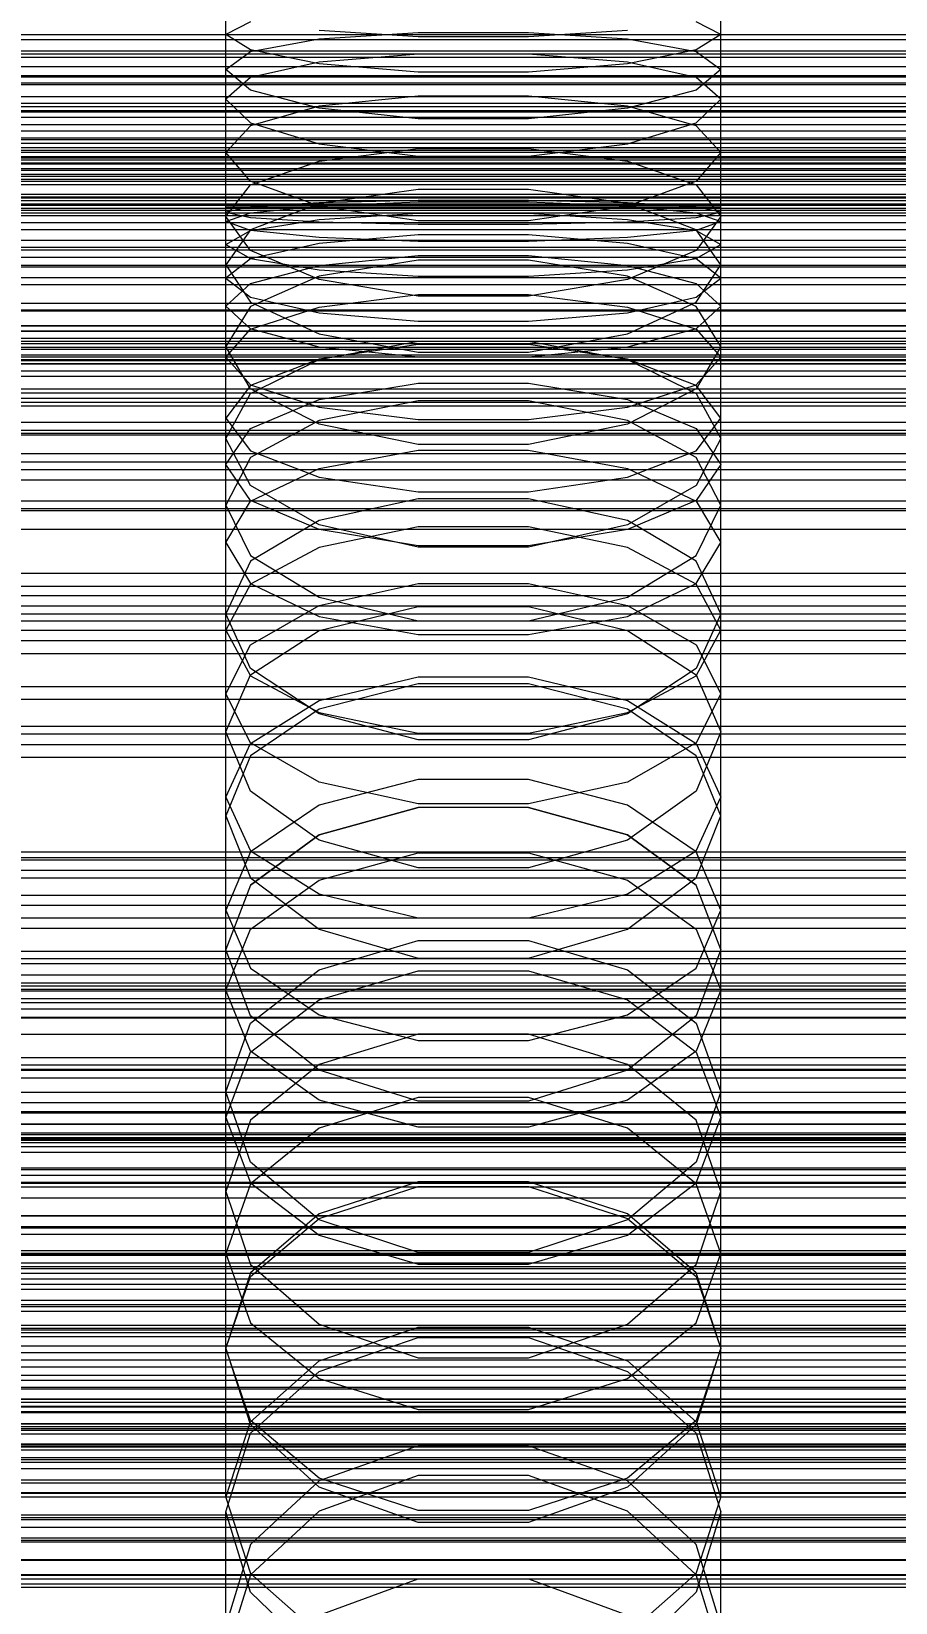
# Model space of a CAD drawing. Header units: millimetres. Extents: x -1970 to 59977, y -65068 to 6837.
# Drawn here: x -107.5 to -34.2, y -34019.3 to -33885.8 of the extents above; entities that cross this region are included whole.
import ezdxf

# ---------------------------------------------------------------- set-up
doc = ezdxf.new("R2010")
doc.units = ezdxf.units.MM
for name, color, linetype, lineweight in [('COTAS_O', 1, 'Continuous', 0), ('frontal_briquetadora', 7, 'Continuous', 0), ('frontal_C01', 7, 'Continuous', 0), ('frontal_C02', 7, 'Continuous', 0), ('frontal_C03', 7, 'Continuous', 0), ('frontal_secador', 7, 'Continuous', 0)]:
    doc.layers.add(name, color=color, linetype=linetype, lineweight=lineweight)
doc.dimstyles.new('R19_100', dxfattribs={"dimtxt": 250, "dimasz": 150, "dimexe": 150, "dimexo": 80, "dimgap": 100, "dimtad": 1, "dimtih": 1, "dimtoh": 1, "dimdsep": 46, "dimcen": 0.09, "dimadec": 0, "dimazin": 0, "dimtfac": 1, "dimtdec": 4, "dimtofl": 0, "dimtmove": 0, "dimatfit": 3, "dimfxl": 1, "dimtolj": 1, "dimtzin": 0, "dimarcsym": 0})

# ---------------------------------------------------------------- blocks, each defined once
blk = doc.blocks.new('*D39')
at = {"layer": 'COTAS_O', "color": 0, "lineweight": -2, "transparency": 16777216}
for p, q in [((-1725, -34320), (-1725, -33550)), ((1725, -34320), (1725, -33550)), ((-1575, -33700), (1575, -33700))]:
    blk.add_line(p, q, dxfattribs=at)
at = {"layer": 'COTAS_O', "color": 0, "transparency": 16777216}
for points in [[(-1575, -33675), (-1575, -33725), (-1725, -33700)], [(1575, -33675), (1575, -33725), (1725, -33700)]]:
    blk.add_solid(points, dxfattribs=at)
at = {"layer": 'Defpoints', "color": 0, "transparency": 16777216}
for p in [(1725, -33700), (-1725, -34400), (1725, -34400)]:
    blk.add_point(p, dxfattribs=at)
blk = doc.blocks.new('*D42')
at = {"layer": 'COTAS_O', "color": 0, "lineweight": -2, "transparency": 16777216}
for p, q in [((-570, -33700), (200, -33700)), ((50, -34750), (50, -33850)), ((-570, -34900), (200, -34900))]:
    blk.add_line(p, q, dxfattribs=at)
at = {"layer": 'COTAS_O', "color": 0, "transparency": 16777216}
for points in [[(25, -33850), (75, -33850), (50, -33700)], [(25, -34750), (75, -34750), (50, -34900)]]:
    blk.add_solid(points, dxfattribs=at)
at = {"layer": 'Defpoints', "color": 0, "transparency": 16777216}
for p in [(-650, -33700), (50, -33700), (-650, -34900)]:
    blk.add_point(p, dxfattribs=at)

msp = doc.modelspace()

# ---------------------------------------------------------------- linework, layer by layer
at = {"layer": 'frontal_briquetadora'}
for p, q in [((-91, -33900.75), (-91, -33882.75)), ((-91, -33901.201), (-91, -33883.222)), ((-49, -33900.75), (-49, -33882.75)), ((-49, -33901.201), (-49, -33883.222)), ((-91, -33902.002), (-91, -33884.062)), ((-49, -33902.002), (-49, -33884.062)), ((-88.92, -33885.021), (-91, -33886.106)), ((-91, -33903.952), (-91, -33886.106)), ((-88.92, -33887.4), (-91, -33886.106)), ((-83.094, -33885.746), (-74.674, -33886.268)), ((-83.094, -33886.485), (-74.674, -33885.947)), ((-74.674, -33885.947), (-65.326, -33885.947)), ((-74.674, -33886.268), (-65.326, -33886.268)), ((-65.326, -33886.268), (-56.906, -33885.746)), ((-65.326, -33885.947), (-56.906, -33886.485)), ((-49, -33886.106), (-51.08, -33885.021)), ((-49, -33886.106), (-51.08, -33887.4)), ((-49, -33903.952), (-49, -33886.106)), ((-91, -33889.086), (-88.92, -33887.559)), ((-88.92, -33887.559), (-83.094, -33886.485)), ((-83.094, -33888.59), (-88.92, -33887.4)), ((-56.906, -33886.485), (-51.08, -33887.559)), ((-51.08, -33887.4), (-56.906, -33888.59)), ((-51.08, -33887.559), (-49, -33889.086)), ((-83.094, -33888.46), (-88.92, -33889.77)), ((-74.674, -33887.791), (-83.094, -33888.46)), ((-74.674, -33889.308), (-83.094, -33888.59)), ((-65.326, -33887.791), (-74.674, -33887.791)), ((-56.906, -33888.46), (-65.326, -33887.791)), ((-56.906, -33888.59), (-65.326, -33889.308)), ((-51.08, -33889.77), (-56.906, -33888.46)), ((-88.92, -33890.822), (-91, -33889.086)), ((-91, -33906.796), (-91, -33889.086)), ((-88.92, -33889.77), (-91, -33891.591)), ((-65.326, -33889.308), (-74.674, -33889.308)), ((-49, -33889.086), (-51.08, -33890.822)), ((-49, -33891.591), (-51.08, -33889.77)), ((-49, -33906.796), (-49, -33889.086)), ((-91, -33909.185), (-91, -33891.591)), ((-91, -33891.591), (-88.92, -33893.618)), ((-83.094, -33892.364), (-88.92, -33890.822)), ((-74.674, -33891.333), (-83.094, -33892.198)), ((-65.326, -33891.333), (-74.674, -33891.333)), ((-56.906, -33892.198), (-65.326, -33891.333)), ((-51.08, -33890.822), (-56.906, -33892.364)), ((-51.08, -33893.618), (-49, -33891.591)), ((-49, -33909.185), (-49, -33891.591)), ((-83.094, -33892.198), (-88.92, -33893.859)), ((-74.674, -33893.278), (-83.094, -33892.364)), ((-56.906, -33892.364), (-65.326, -33893.277)), ((-51.08, -33893.859), (-56.906, -33892.198)), ((-88.92, -33893.859), (-91, -33896.116)), ((-88.92, -33893.618), (-83.094, -33895.393)), ((-65.326, -33893.277), (-74.674, -33893.278)), ((-56.906, -33895.393), (-51.08, -33893.618)), ((-49, -33896.116), (-51.08, -33893.859)), ((200, -33895.045), (-160, -33895.045)), ((-83.094, -33895.393), (-74.674, -33896.435)), ((-65.326, -33896.435), (-56.906, -33895.393)), ((-88.92, -33898.576), (-91, -33896.116)), ((-91, -33913.502), (-91, -33896.116)), ((-88.92, -33898.867), (-83.094, -33896.858)), ((-83.094, -33896.858), (-74.674, -33895.8)), ((-74.674, -33895.8), (-65.326, -33895.8)), ((-74.674, -33896.435), (-65.326, -33896.435)), ((-65.326, -33895.8), (-56.906, -33896.858)), ((-56.906, -33896.858), (-51.08, -33898.867)), ((-49, -33896.116), (-51.08, -33898.576)), ((-49, -33913.502), (-49, -33896.116)), ((-91, -33901.553), (-88.92, -33898.867)), ((-83.094, -33900.697), (-88.92, -33898.576)), ((-74.674, -33899.285), (-83.094, -33900.472)), ((-65.326, -33899.285), (-74.674, -33899.285)), ((-56.906, -33900.472), (-65.326, -33899.285)), ((-51.08, -33898.576), (-56.906, -33900.697)), ((-51.08, -33898.867), (-49, -33901.553)), ((184, -33900), (-194, -33900)), ((-91, -33900.75), (-88.92, -33900.75)), ((-88.92, -33900.754), (-91, -33901.201)), ((-83.093, -33900.395), (-88.92, -33900.754)), ((-83.094, -33900.472), (-88.92, -33902.709)), ((-88.92, -33901.257), (-83.093, -33900.66)), ((-88.92, -33900.75), (-83.093, -33900.75)), ((-74.674, -33901.931), (-83.094, -33900.697)), ((-74.673, -33900.196), (-83.093, -33900.395)), ((-83.093, -33900.66), (-74.673, -33900.329)), ((-83.093, -33900.75), (-74.673, -33900.75)), ((-65.327, -33900.196), (-74.673, -33900.196)), ((-74.673, -33900.329), (-65.327, -33900.329)), ((-74.673, -33900.75), (-65.327, -33900.75)), ((-56.907, -33900.395), (-65.327, -33900.196)), ((-65.327, -33900.329), (-56.907, -33900.66)), ((-65.327, -33900.75), (-56.907, -33900.75)), ((-56.906, -33900.697), (-65.326, -33901.931)), ((-51.08, -33900.754), (-56.907, -33900.395)), ((-56.907, -33900.66), (-51.08, -33901.257)), ((-56.907, -33900.75), (-51.08, -33900.75)), ((-51.08, -33902.709), (-56.906, -33900.472)), ((-51.08, -33900.75), (-49, -33900.75)), ((-49, -33901.201), (-51.08, -33900.754)), ((-91, -33901.201), (-88.92, -33901.648)), ((-91, -33902.002), (-88.92, -33901.257)), ((-88.92, -33904.442), (-91, -33901.553)), ((-91, -33918.691), (-91, -33901.553)), ((-88.92, -33902.746), (-91, -33902.002)), ((-88.92, -33901.648), (-83.093, -33902.006)), ((-88.92, -33902.762), (-83.093, -33901.809)), ((-83.093, -33901.809), (-74.673, -33901.279)), ((-83.093, -33902.006), (-74.673, -33902.205)), ((-65.326, -33901.931), (-74.674, -33901.931)), ((-74.673, -33901.279), (-65.327, -33901.279)), ((-74.673, -33902.205), (-65.327, -33902.205)), ((-65.327, -33901.279), (-56.907, -33901.809)), ((-65.327, -33902.205), (-56.907, -33902.006)), ((-56.907, -33902.006), (-51.08, -33901.648)), ((-56.907, -33901.809), (-51.08, -33902.762)), ((-51.08, -33901.648), (-49, -33901.201)), ((-51.08, -33901.257), (-49, -33902.002)), ((-49, -33901.553), (-51.08, -33904.442)), ((-49, -33902.002), (-51.08, -33902.746)), ((-49, -33918.691), (-49, -33901.553)), ((-88.92, -33902.709), (-91, -33905.679)), ((-91, -33903.952), (-88.92, -33902.762)), ((-83.093, -33903.344), (-88.92, -33902.746)), ((-74.673, -33903.131), (-83.093, -33903.856)), ((-74.673, -33903.675), (-83.093, -33903.344)), ((-65.327, -33903.131), (-74.673, -33903.131)), ((-56.907, -33903.856), (-65.327, -33903.131)), ((-56.907, -33903.344), (-65.327, -33903.675)), ((-51.08, -33902.746), (-56.907, -33903.344)), ((-49, -33905.679), (-51.08, -33902.709)), ((-51.08, -33902.762), (-49, -33903.952)), ((-91, -33903.952), (-88.92, -33905.141)), ((-83.093, -33903.856), (-88.92, -33905.165)), ((-83.094, -33906.903), (-88.92, -33904.442)), ((-83.093, -33905.719), (-74.673, -33904.863)), ((-65.327, -33903.675), (-74.673, -33903.675)), ((-74.673, -33904.863), (-65.327, -33904.863)), ((-65.327, -33904.863), (-56.907, -33905.719)), ((-51.08, -33905.165), (-56.907, -33903.856)), ((-51.08, -33904.442), (-56.906, -33906.903)), ((-51.08, -33905.141), (-49, -33903.952)), ((-88.92, -33905.165), (-91, -33906.796)), ((-91, -33922.627), (-91, -33905.679)), ((-91, -33905.679), (-88.92, -33908.849)), ((-88.92, -33905.141), (-83.093, -33906.095)), ((-88.92, -33907.261), (-83.093, -33905.719)), ((-74.674, -33905.267), (-83.094, -33906.643)), ((-83.093, -33906.095), (-74.673, -33906.624)), ((-65.326, -33905.267), (-74.674, -33905.267)), ((-65.327, -33906.624), (-56.907, -33906.095)), ((-56.906, -33906.643), (-65.326, -33905.267)), ((-56.907, -33906.095), (-51.08, -33905.141)), ((-56.907, -33905.719), (-51.08, -33907.261)), ((-49, -33906.796), (-51.08, -33905.165)), ((-51.08, -33908.849), (-49, -33905.679)), ((-49, -33922.627), (-49, -33905.679)), ((-91, -33906.796), (-88.92, -33908.427)), ((-91, -33909.185), (-88.92, -33907.261)), ((-83.094, -33906.643), (-88.92, -33909.219)), ((-74.674, -33908.325), (-83.094, -33906.903)), ((-74.673, -33906.624), (-65.327, -33906.624)), ((-56.906, -33906.903), (-65.326, -33908.325)), ((-51.08, -33909.219), (-56.906, -33906.643)), ((-51.08, -33908.427), (-49, -33906.796)), ((-51.08, -33907.261), (-49, -33909.185)), ((-88.92, -33908.427), (-83.093, -33909.735)), ((-88.92, -33908.849), (-83.094, -33911.534)), ((-83.093, -33909.253), (-74.673, -33908.203)), ((-65.326, -33908.325), (-74.674, -33908.325)), ((-74.673, -33908.203), (-65.327, -33908.203)), ((-65.327, -33908.203), (-56.907, -33909.253)), ((-56.907, -33909.735), (-51.08, -33908.427)), ((-56.906, -33911.534), (-51.08, -33908.849)), ((-88.92, -33911.108), (-91, -33909.185)), ((-88.92, -33909.219), (-91, -33912.608)), ((-88.92, -33911.144), (-83.093, -33909.253)), ((-83.093, -33909.735), (-74.673, -33910.461)), ((-65.327, -33910.461), (-56.907, -33909.735)), ((-56.907, -33909.253), (-51.08, -33911.144)), ((-49, -33909.185), (-51.08, -33911.108)), ((-49, -33912.608), (-51.08, -33909.219)), ((-91, -33913.502), (-88.92, -33911.144)), ((-83.093, -33912.651), (-88.92, -33911.108)), ((-83.094, -33911.534), (-74.674, -33913.08)), ((-74.673, -33910.461), (-65.327, -33910.461)), ((-65.326, -33913.08), (-56.906, -33911.534)), ((-51.08, -33911.108), (-56.907, -33912.651)), ((-51.08, -33911.144), (-49, -33913.502)), ((-88.92, -33916.193), (-91, -33912.608)), ((-91, -33929.238), (-91, -33912.608)), ((-83.094, -33913.701), (-74.674, -33912.14)), ((-74.673, -33912.428), (-83.093, -33913.668)), ((-74.673, -33913.507), (-83.093, -33912.651)), ((-74.674, -33912.14), (-65.326, -33912.14)), ((-65.327, -33912.428), (-74.673, -33912.428)), ((-56.907, -33913.668), (-65.327, -33912.428)), ((-56.907, -33912.651), (-65.327, -33913.507)), ((-65.326, -33912.14), (-56.906, -33913.701)), ((-49, -33912.608), (-51.08, -33916.193)), ((-49, -33929.238), (-49, -33912.608)), ((-91, -33913.502), (-88.92, -33915.861)), ((-83.093, -33913.668), (-88.92, -33915.903)), ((-88.92, -33916.61), (-83.094, -33913.701)), ((-74.674, -33913.08), (-65.326, -33913.08)), ((-65.327, -33913.507), (-74.673, -33913.507)), ((-51.08, -33915.903), (-56.907, -33913.668)), ((-56.906, -33913.701), (-51.08, -33916.61)), ((-51.08, -33915.861), (-49, -33913.502)), ((-88.92, -33915.903), (-91, -33918.691)), ((-91, -33920.41), (-88.92, -33916.61)), ((-88.92, -33915.861), (-83.093, -33917.752)), ((-83.094, -33919.209), (-88.92, -33916.193)), ((-83.093, -33917.096), (-74.673, -33915.73)), ((-74.673, -33915.73), (-65.327, -33915.73)), ((-65.327, -33915.73), (-56.907, -33917.096)), ((-56.907, -33917.752), (-51.08, -33915.861)), ((-51.08, -33916.193), (-56.906, -33919.209)), ((-49, -33918.691), (-51.08, -33915.903)), ((-51.08, -33916.61), (-49, -33920.41)), ((-88.92, -33919.558), (-83.093, -33917.096)), ((-74.674, -33917.209), (-83.094, -33918.891)), ((-83.093, -33917.752), (-74.673, -33918.801)), ((-65.326, -33917.209), (-74.674, -33917.209)), ((-65.327, -33918.801), (-56.907, -33917.752)), ((-56.906, -33918.891), (-65.326, -33917.209)), ((-56.907, -33917.096), (-51.08, -33919.558)), ((-91, -33918.691), (-88.92, -33921.478)), ((-91, -33922.627), (-88.92, -33919.558)), ((-83.094, -33918.891), (-88.92, -33922.018)), ((-74.674, -33920.937), (-83.094, -33919.209)), ((-74.673, -33918.801), (-65.327, -33918.801)), ((-56.906, -33919.209), (-65.326, -33920.937)), ((-51.08, -33922.018), (-56.906, -33918.891)), ((-51.08, -33921.478), (-49, -33918.691)), ((-51.08, -33919.558), (-49, -33922.627)), ((200, -33920), (-160, -33920)), ((-88.92, -33924.402), (-91, -33920.41)), ((-91, -33936.682), (-91, -33920.41)), ((-65.326, -33920.937), (-74.674, -33920.937)), ((-49, -33920.41), (-51.08, -33924.402)), ((-49, -33936.682), (-49, -33920.41)), ((-88.92, -33922.018), (-91, -33926.087)), ((-88.92, -33921.478), (-83.093, -33923.713)), ((-83.093, -33922.955), (-74.673, -33921.403)), ((-74.673, -33921.403), (-65.327, -33921.403)), ((-65.327, -33921.403), (-56.907, -33922.955)), ((-56.907, -33923.713), (-51.08, -33921.478)), ((-49, -33926.087), (-51.08, -33922.018)), ((-88.92, -33925.697), (-91, -33922.627)), ((-88.92, -33925.751), (-83.093, -33922.955)), ((-56.907, -33922.955), (-51.08, -33925.751)), ((-49, -33922.627), (-51.08, -33925.697)), ((-83.094, -33927.741), (-88.92, -33924.402)), ((-83.093, -33923.713), (-74.673, -33924.953)), ((-74.673, -33924.953), (-65.327, -33924.953)), ((-65.327, -33924.953), (-56.907, -33923.713)), ((-51.08, -33924.402), (-56.906, -33927.741)), ((-91, -33929.238), (-88.92, -33925.751)), ((-91, -33942.099), (-91, -33926.087)), ((-91, -33926.087), (-88.92, -33930.345)), ((-83.093, -33928.158), (-88.92, -33925.697)), ((-74.674, -33925.528), (-83.094, -33927.39)), ((-65.326, -33925.528), (-74.674, -33925.528)), ((-56.906, -33927.39), (-65.326, -33925.528)), ((-51.08, -33925.697), (-56.907, -33928.158)), ((-51.08, -33925.751), (-49, -33929.238)), ((-51.08, -33930.345), (-49, -33926.087)), ((-49, -33942.099), (-49, -33926.087)), ((-83.094, -33927.39), (-88.92, -33930.837)), ((-51.08, -33930.837), (-56.906, -33927.39)), ((-74.674, -33929.647), (-83.094, -33927.741)), ((-74.673, -33927.928), (-83.093, -33929.662)), ((-74.673, -33929.524), (-83.093, -33928.158)), ((-65.327, -33927.928), (-74.673, -33927.928)), ((-56.907, -33929.662), (-65.327, -33927.928)), ((-56.907, -33928.158), (-65.327, -33929.524)), ((-56.906, -33927.741), (-65.326, -33929.647)), ((-91, -33929.238), (-88.92, -33932.725)), ((-83.093, -33929.662), (-88.92, -33932.786)), ((-65.326, -33929.647), (-74.674, -33929.647)), ((-65.327, -33929.524), (-74.673, -33929.524)), ((-51.08, -33932.786), (-56.907, -33929.662)), ((-51.08, -33932.725), (-49, -33929.238)), ((-88.92, -33930.837), (-91, -33935.302)), ((-88.92, -33930.345), (-83.094, -33933.895)), ((-56.906, -33933.895), (-51.08, -33930.345)), ((-49, -33935.302), (-51.08, -33930.837)), ((-88.92, -33932.786), (-91, -33936.682)), ((-88.92, -33932.725), (-83.093, -33935.521)), ((-83.093, -33934.597), (-74.673, -33932.744)), ((-74.673, -33932.744), (-65.327, -33932.744)), ((-65.327, -33932.744), (-56.907, -33934.597)), ((-56.907, -33935.521), (-51.08, -33932.725)), ((-49, -33936.682), (-51.08, -33932.786)), ((-83.094, -33933.895), (-74.674, -33935.917)), ((-65.326, -33935.917), (-56.906, -33933.895)), ((-88.92, -33939.949), (-91, -33935.302)), ((-91, -33950.89), (-91, -33935.302)), ((-88.92, -33937.935), (-83.093, -33934.597)), ((-83.094, -33936.726), (-74.674, -33934.689)), ((-83.093, -33935.521), (-74.673, -33937.073)), ((-74.674, -33934.689), (-65.326, -33934.689)), ((-65.327, -33937.073), (-56.907, -33935.521)), ((-65.326, -33934.689), (-56.906, -33936.726)), ((-56.907, -33934.597), (-51.08, -33937.935)), ((-49, -33935.302), (-51.08, -33939.949)), ((-49, -33950.89), (-49, -33935.302)), ((-91, -33936.682), (-88.92, -33940.578)), ((-88.92, -33940.485), (-83.094, -33936.726)), ((-74.674, -33935.917), (-65.326, -33935.917)), ((-56.906, -33936.726), (-51.08, -33940.485)), ((-51.08, -33940.578), (-49, -33936.682)), ((-91, -33942.099), (-88.92, -33937.935)), ((-74.673, -33937.073), (-65.327, -33937.073)), ((-51.08, -33937.935), (-49, -33942.099)), ((-91, -33945.334), (-88.92, -33940.485)), ((-83.094, -33943.808), (-88.92, -33939.949)), ((-88.92, -33940.578), (-83.093, -33943.702)), ((-83.093, -33942.681), (-74.673, -33940.653)), ((-74.673, -33940.653), (-65.327, -33940.653)), ((-65.327, -33940.653), (-56.907, -33942.681)), ((-56.907, -33943.702), (-51.08, -33940.578)), ((-51.08, -33939.949), (-56.906, -33943.808)), ((-51.08, -33940.485), (-49, -33945.334)), ((-88.92, -33946.262), (-91, -33942.099)), ((-74.674, -33941.254), (-83.094, -33943.404)), ((-65.326, -33941.254), (-74.674, -33941.254)), ((-56.906, -33943.404), (-65.326, -33941.254)), ((-49, -33942.099), (-51.08, -33946.262)), ((-88.92, -33946.334), (-83.093, -33942.681)), ((-83.094, -33943.404), (-88.92, -33947.366)), ((-56.907, -33942.681), (-51.08, -33946.334)), ((-51.08, -33947.366), (-56.906, -33943.404)), ((-74.674, -33946.001), (-83.094, -33943.808)), ((-83.093, -33943.702), (-74.673, -33945.436)), ((-65.327, -33945.436), (-56.907, -33943.702)), ((-56.906, -33943.808), (-65.326, -33946.001)), ((-88.92, -33950.361), (-91, -33945.334)), ((-91, -33960.462), (-91, -33945.334)), ((-91, -33950.89), (-88.92, -33946.334)), ((-83.093, -33949.6), (-88.92, -33946.262)), ((-65.326, -33946.001), (-74.674, -33946.001)), ((-74.673, -33945.436), (-65.327, -33945.436)), ((-51.08, -33946.262), (-56.907, -33949.6)), ((-49, -33945.334), (-51.08, -33950.361)), ((-51.08, -33946.334), (-49, -33950.89)), ((-49, -33960.462), (-49, -33945.334)), ((-88.92, -33947.366), (-91, -33952.465)), ((-49, -33952.465), (-51.08, -33947.366)), ((-74.673, -33949.368), (-83.093, -33951.565)), ((-74.673, -33951.453), (-83.093, -33949.6)), ((-65.327, -33949.368), (-74.673, -33949.368)), ((-56.907, -33951.565), (-65.327, -33949.368)), ((-56.907, -33949.6), (-65.327, -33951.453)), ((-91, -33950.89), (-88.92, -33955.446)), ((-83.094, -33954.52), (-88.92, -33950.361)), ((-83.093, -33951.565), (-88.92, -33955.525)), ((-65.327, -33951.453), (-74.673, -33951.453)), ((-51.08, -33955.525), (-56.907, -33951.565)), ((-51.08, -33950.361), (-56.906, -33954.52)), ((-51.08, -33955.446), (-49, -33950.89)), ((-91, -33967.266), (-91, -33952.465)), ((-91, -33952.465), (-88.92, -33957.738)), ((-74.674, -33951.768), (-83.094, -33954.085)), ((-83.094, -33954.085), (-74.674, -33951.768)), ((-65.326, -33951.768), (-74.674, -33951.768)), ((-56.906, -33954.085), (-65.326, -33951.768)), ((-65.326, -33951.768), (-56.906, -33954.085)), ((-51.08, -33957.738), (-49, -33952.465)), ((-49, -33967.266), (-49, -33952.465)), ((-83.094, -33954.085), (-88.92, -33958.344)), ((-88.92, -33958.344), (-83.094, -33954.085)), ((-51.08, -33958.344), (-56.906, -33954.085)), ((-56.906, -33954.085), (-51.08, -33958.344)), ((-88.92, -33955.525), (-91, -33960.462)), ((-88.92, -33955.446), (-83.093, -33959.099)), ((-74.674, -33956.878), (-83.094, -33954.52)), ((-83.093, -33957.922), (-74.673, -33955.615)), ((-74.673, -33955.615), (-65.327, -33955.615)), ((-65.327, -33955.615), (-56.907, -33957.922)), ((-56.906, -33954.52), (-65.326, -33956.878)), ((-56.907, -33959.099), (-51.08, -33955.446)), ((-49, -33960.462), (-51.08, -33955.525)), ((-65.326, -33956.878), (-74.674, -33956.878)), ((-88.92, -33958.344), (-91, -33963.807)), ((-88.92, -33957.738), (-83.094, -33962.092)), ((-88.92, -33962.081), (-83.093, -33957.922)), ((-56.907, -33957.922), (-51.08, -33962.081)), ((-56.906, -33962.092), (-51.08, -33957.738)), ((-49, -33963.807), (-51.08, -33958.344)), ((-83.093, -33959.099), (-74.673, -33961.127)), ((-65.327, -33961.127), (-56.907, -33959.099)), ((-91, -33960.462), (-88.92, -33965.4)), ((-51.08, -33965.4), (-49, -33960.462)), ((-91, -33967.266), (-88.92, -33962.081)), ((-83.094, -33962.092), (-74.674, -33964.556)), ((-74.673, -33961.127), (-65.327, -33961.127)), ((-65.326, -33964.556), (-56.906, -33962.092)), ((-51.08, -33962.081), (-49, -33967.266)), ((-83.094, -33965.539), (-74.674, -33963.061)), ((-74.674, -33963.061), (-65.326, -33963.061)), ((-65.326, -33963.061), (-56.906, -33965.539)), ((-88.92, -33969.438), (-91, -33963.807)), ((-91, -33978.088), (-91, -33963.807)), ((-74.674, -33964.556), (-65.326, -33964.556)), ((-49, -33963.807), (-51.08, -33969.438)), ((-49, -33978.088), (-49, -33963.807)), ((-88.92, -33965.4), (-83.093, -33969.359)), ((-88.92, -33970.084), (-83.094, -33965.539)), ((-83.093, -33968.093), (-74.673, -33965.624)), ((-74.673, -33965.624), (-65.327, -33965.624)), ((-65.327, -33965.624), (-56.907, -33968.093)), ((-56.907, -33969.359), (-51.08, -33965.4)), ((-56.906, -33965.539), (-51.08, -33970.084)), ((-88.92, -33972.452), (-91, -33967.266)), ((-49, -33967.266), (-51.08, -33972.452)), ((-88.92, -33972.541), (-83.093, -33968.093)), ((-56.907, -33968.093), (-51.08, -33972.541)), ((-91, -33975.899), (-88.92, -33970.084)), ((-83.094, -33974.075), (-88.92, -33969.438)), ((-83.093, -33969.359), (-74.673, -33971.557)), ((-65.327, -33971.557), (-56.907, -33969.359)), ((-51.08, -33969.438), (-56.906, -33974.075)), ((-51.08, -33970.084), (-49, -33975.899)), ((-74.674, -33971.009), (-83.094, -33973.591)), ((-65.326, -33971.009), (-74.674, -33971.009)), ((-74.673, -33971.557), (-65.327, -33971.557)), ((-56.906, -33973.591), (-65.326, -33971.009)), ((-91, -33978.088), (-88.92, -33972.541)), ((-83.093, -33976.61), (-88.92, -33972.452)), ((-51.08, -33972.452), (-56.907, -33976.61)), ((-51.08, -33972.541), (-49, -33978.088)), ((-83.094, -33973.591), (-88.92, -33978.321)), ((-74.674, -33976.695), (-83.094, -33974.075)), ((-56.906, -33974.075), (-65.326, -33976.695)), ((-51.08, -33978.321), (-56.906, -33973.591)), ((-88.92, -33981.875), (-91, -33975.899)), ((-91, -33989.624), (-91, -33975.899)), ((-74.673, -33976.379), (-83.093, -33979.002)), ((-74.673, -33978.918), (-83.093, -33976.61)), ((-65.326, -33976.695), (-74.674, -33976.695)), ((-65.327, -33976.379), (-74.673, -33976.379)), ((-56.907, -33979.002), (-65.327, -33976.379)), ((-56.907, -33976.61), (-65.327, -33978.918)), ((-49, -33975.899), (-51.08, -33981.875)), ((-49, -33989.624), (-49, -33975.899)), ((-91, -33978.088), (-88.92, -33983.634)), ((-88.92, -33978.321), (-91, -33984.362)), ((-51.08, -33983.634), (-49, -33978.088)), ((-49, -33984.362), (-51.08, -33978.321)), ((-83.093, -33979.002), (-88.92, -33983.729)), ((-65.327, -33978.918), (-74.673, -33978.918)), ((-51.08, -33983.729), (-56.907, -33979.002)), ((-83.094, -33986.783), (-88.92, -33981.875)), ((-51.08, -33981.875), (-56.906, -33986.783)), ((-88.92, -33983.634), (-83.093, -33988.082)), ((-74.674, -33983.539), (-83.094, -33986.271)), ((-65.326, -33983.539), (-74.674, -33983.539)), ((-56.906, -33986.271), (-65.326, -33983.539)), ((-56.907, -33988.082), (-51.08, -33983.634)), ((-88.92, -33983.729), (-91, -33989.624)), ((-91, -33997.699), (-91, -33984.362)), ((-91, -33984.362), (-88.92, -33990.56)), ((-83.093, -33986.673), (-74.673, -33983.95)), ((-74.673, -33983.95), (-65.327, -33983.95)), ((-65.327, -33983.95), (-56.907, -33986.673)), ((-49, -33989.624), (-51.08, -33983.729)), ((-51.08, -33990.56), (-49, -33984.362)), ((-49, -33997.699), (-49, -33984.362)), ((-83.094, -33986.271), (-88.92, -33991.269)), ((-51.08, -33991.269), (-56.906, -33986.271)), ((-88.92, -33991.58), (-83.093, -33986.673)), ((-74.674, -33989.552), (-83.094, -33986.783)), ((-56.906, -33986.783), (-65.326, -33989.552)), ((-56.907, -33986.673), (-51.08, -33991.58)), ((-83.093, -33988.082), (-74.673, -33990.551)), ((-65.327, -33990.551), (-56.907, -33988.082)), ((-91, -33989.624), (-88.92, -33995.519)), ((-65.326, -33989.552), (-74.674, -33989.552)), ((-51.08, -33995.519), (-49, -33989.624)), ((-88.92, -33991.269), (-91, -33997.637)), ((-91, -33997.699), (-88.92, -33991.58)), ((-88.92, -33990.56), (-83.094, -33995.642)), ((-74.673, -33990.551), (-65.327, -33990.551)), ((-56.906, -33995.642), (-51.08, -33990.56)), ((-49, -33997.637), (-51.08, -33991.269)), ((-51.08, -33991.58), (-49, -33997.699)), ((-88.92, -33995.519), (-83.093, -34000.246)), ((-83.094, -33995.642), (-74.674, -33998.507)), ((-65.326, -33998.507), (-56.906, -33995.642)), ((-56.907, -34000.246), (-51.08, -33995.519)), ((-83.094, -33999.647), (-74.674, -33996.77)), ((-83.093, -33998.756), (-74.673, -33995.888)), ((-74.674, -33996.77), (-65.326, -33996.77)), ((-74.673, -33995.888), (-65.327, -33995.888)), ((-65.327, -33995.888), (-56.907, -33998.756)), ((-65.326, -33996.77), (-56.906, -33999.647)), ((-88.92, -34004.156), (-91, -33997.637)), ((-91, -34010.365), (-91, -33997.637)), ((-88.92, -34003.818), (-91, -33997.699)), ((-49, -33997.637), (-51.08, -34004.156)), ((-49, -33997.699), (-51.08, -34003.818)), ((-49, -34010.365), (-49, -33997.637)), ((-88.92, -34003.922), (-83.093, -33998.756)), ((-88.92, -34004.9), (-83.094, -33999.647)), ((-74.674, -33998.507), (-65.326, -33998.507)), ((-56.907, -33998.756), (-51.08, -34003.922)), ((-56.906, -33999.647), (-51.08, -34004.9)), ((-83.093, -34000.246), (-74.673, -34002.87)), ((-65.327, -34002.87), (-56.907, -34000.246)), ((-74.673, -34002.87), (-65.327, -34002.87)), ((-91, -34010.365), (-88.92, -34003.922)), ((-91, -34011.581), (-88.92, -34004.9)), ((-83.093, -34008.725), (-88.92, -34003.818)), ((-83.094, -34009.49), (-88.92, -34004.156)), ((-51.08, -34003.818), (-56.907, -34008.725)), ((-51.08, -34004.156), (-56.906, -34009.49)), ((-51.08, -34003.922), (-49, -34010.365)), ((-51.08, -34004.9), (-49, -34011.581)), ((-74.674, -34005.966), (-83.094, -34008.934)), ((-65.326, -34005.966), (-74.674, -34005.966)), ((-56.906, -34008.934), (-65.326, -34005.966)), ((-83.094, -34008.934), (-88.92, -34014.352)), ((-74.673, -34008.499), (-83.093, -34011.504)), ((-74.673, -34011.448), (-83.093, -34008.725)), ((-65.327, -34008.499), (-74.673, -34008.499)), ((-56.907, -34011.504), (-65.327, -34008.499)), ((-56.907, -34008.725), (-65.327, -34011.448)), ((-51.08, -34014.351), (-56.906, -34008.934)), ((-91, -34010.365), (-88.92, -34016.808)), ((-74.674, -34012.492), (-83.094, -34009.49)), ((-56.906, -34009.49), (-65.326, -34012.492)), ((-51.08, -34016.808), (-49, -34010.365)), ((-88.92, -34018.404), (-91, -34011.581)), ((-91, -34023.669), (-91, -34011.581)), ((-83.093, -34011.504), (-88.92, -34016.918)), ((-65.327, -34011.448), (-74.673, -34011.448)), ((-51.08, -34016.918), (-56.907, -34011.504)), ((-49, -34011.581), (-51.08, -34018.404)), ((-49, -34023.669), (-49, -34011.581)), ((-65.326, -34012.492), (-74.674, -34012.492)), ((-88.92, -34014.352), (-91, -34021.231)), ((-49, -34021.231), (-51.08, -34014.351)), ((-88.92, -34016.918), (-91, -34023.669)), ((-88.92, -34016.808), (-83.093, -34021.975)), ((-56.907, -34021.975), (-51.08, -34016.808)), ((-49, -34023.669), (-51.08, -34016.918)), ((-83.094, -34023.977), (-88.92, -34018.404)), ((-83.093, -34020.357), (-74.673, -34017.265)), ((-74.673, -34017.265), (-65.327, -34017.265)), ((-65.327, -34017.265), (-56.907, -34020.357)), ((-51.08, -34018.404), (-56.906, -34023.977))]:
    msp.add_line(p, q, dxfattribs=at)
at = {"layer": 'frontal_C01'}
for p, q in [((430, -33964.596), (-430, -33964.596)), ((430, -33969.596), (-430, -33969.596))]:
    msp.add_line(p, q, dxfattribs=at)
at = {"layer": 'frontal_C02'}
for p, q in [((-440, -33886.114), (440, -33886.114)), ((-440, -33887.484), (440, -33887.484)), ((-311.15, -33886.536), (311.15, -33886.536)), ((-440, -33888.027), (440, -33888.027)), ((440, -33889.622), (-440, -33889.622)), ((-440, -33890.227), (440, -33890.227)), ((-311.15, -33891.369), (311.15, -33891.369)), ((-440, -33891.94), (440, -33891.94)), ((-440, -33892.566), (440, -33892.566)), ((-440, -33894.278), (440, -33894.278)), ((-311.15, -33893.136), (311.15, -33893.136)), ((-440, -33894.883), (440, -33894.883)), ((-440, -33896.479), (440, -33896.479)), ((-440, -33897.021), (440, -33897.021)), ((-311.15, -33897.969), (311.15, -33897.969)), ((-440, -33898.392), (440, -33898.392)), ((-440, -33898.834), (440, -33898.834)), ((-440, -33899.886), (440, -33899.886)), ((-440, -33900.199), (440, -33900.199)), ((-440, -33900.86), (440, -33900.86)), ((-311.15, -33899.676), (311.15, -33899.676)), ((-440, -33901.022), (440, -33901.022)), ((-440, -33901.247), (440, -33901.247)), ((-311.15, -33904.18), (311.15, -33904.18)), ((-311.15, -33905.71), (311.15, -33905.71)), ((-311.15, -33909.578), (311.15, -33909.578)), ((-311.15, -33910.827), (311.15, -33910.827)), ((-450, -33914.05), (450, -33914.05)), ((-311.15, -33913.795), (311.15, -33913.795)), ((-311.15, -33914.678), (311.15, -33914.678)), ((-311.15, -33916.544), (311.15, -33916.544)), ((-311.15, -33917.001), (311.15, -33917.001)), ((-311.15, -33917.637), (311.15, -33917.637)), ((450, -33925.74), (-450, -33925.74)), ((450, -33947.522), (-450, -33947.522)), ((-450, -33959.212), (450, -33959.212)), ((0, -33968.332), (-130, -33968.332)), ((-130, -33972.98), (130, -33972.98)), ((-130, -33973.616), (130, -33973.616)), ((-130, -33974.073), (0, -33974.073)), ((-130, -33974.073), (130, -33974.073)), ((-130, -33975.939), (130, -33975.939)), ((-130, -33976.822), (130, -33976.822)), ((-130, -33979.79), (130, -33979.79)), ((-130, -33981.04), (130, -33981.04)), ((-130, -33984.907), (130, -33984.907)), ((-130, -33986.437), (130, -33986.437)), ((-148, -33989.37), (148, -33989.37)), ((-148, -33989.595), (148, -33989.595)), ((-148, -33989.757), (148, -33989.757)), ((-148, -33990.418), (148, -33990.418)), ((-148, -33990.731), (148, -33990.731)), ((130, -33990.941), (-130, -33990.941)), ((-148, -33991.783), (148, -33991.783)), ((-148, -33992.226), (148, -33992.226)), ((-130, -33992.648), (130, -33992.648)), ((-148, -33993.596), (148, -33993.596)), ((-148, -33994.138), (148, -33994.138)), ((148, -33995.734), (-148, -33995.734)), ((-148, -33996.339), (148, -33996.339)), ((-148, -33998.051), (148, -33998.051)), ((-130, -33997.481), (130, -33997.481)), ((-148, -33998.677), (148, -33998.677)), ((-130, -33999.248), (130, -33999.248)), ((-148, -34000.39), (148, -34000.39)), ((-148, -34000.995), (148, -34000.995)), ((-148, -34002.59), (148, -34002.59)), ((-148, -34003.133), (148, -34003.133)), ((430, -34004.136), (-430, -34004.136)), ((-148, -34004.503), (148, -34004.503)), ((-148, -34004.946), (148, -34004.946)), ((-130, -34004.081), (130, -34004.081)), ((-148, -34005.997), (148, -34005.997)), ((-148, -34006.31), (148, -34006.31)), ((-130, -34005.788), (130, -34005.788)), ((-148, -34006.971), (148, -34006.971)), ((-148, -34007.133), (148, -34007.133)), ((-148, -34007.359), (148, -34007.359)), ((430, -34009.136), (-430, -34009.136)), ((-130, -34010.291), (130, -34010.291)), ((-130, -34011.822), (130, -34011.822)), ((-130, -34015.689), (130, -34015.689)), ((-130, -34016.939), (130, -34016.939))]:
    msp.add_line(p, q, dxfattribs=at)
at = {"layer": 'frontal_C03'}
for p, q in [((-1250, -33887.744), (1250, -33887.744)), ((1250, -33888.855), (-1250, -33888.855)), ((-1250, -33889.699), (1250, -33889.699)), ((1250, -33889.737), (-1250, -33889.737)), ((1250, -33890.39), (-1250, -33890.39)), ((1500, -33892.245), (-1500, -33892.245)), ((1250, -33892.697), (-1250, -33892.697)), ((-1250, -33893.755), (1250, -33893.755)), ((-1250, -33895.344), (1250, -33895.344)), ((-1268, -33895.717), (1268, -33895.717)), ((-1268, -33895.941), (1268, -33895.941)), ((-1268, -33896.106), (1268, -33896.106)), ((-1268, -33896.763), (1268, -33896.763)), ((1250, -33896.607), (-1250, -33896.607)), ((-1268, -33897.081), (1268, -33897.081)), ((-1268, -33898.127), (1268, -33898.127)), ((1250, -33897.525), (-1250, -33897.525)), ((1250, -33897.664), (-1250, -33897.664)), ((-1268, -33898.576), (1268, -33898.576)), ((-1268, -33899.939), (1268, -33899.939)), ((-1268, -33900.489), (1268, -33900.489)), ((1250, -33899.972), (-1250, -33899.972)), ((1250, -33900.625), (-1250, -33900.625)), ((-1268, -33902.077), (1268, -33902.077)), ((1250, -33901.506), (-1250, -33901.506)), ((1268, -33902.69), (-1268, -33902.69)), ((-1250, -33903.582), (1250, -33903.582)), ((-1268, -33904.394), (1268, -33904.394)), ((-1268, -33905.029), (1268, -33905.029)), ((-1250, -33905.841), (1250, -33905.841)), ((-1268, -33906.733), (1268, -33906.733)), ((-1268, -33907.346), (1268, -33907.346)), ((-1268, -33908.934), (1268, -33908.934)), ((-1268, -33909.484), (1268, -33909.484)), ((-1268, -33910.847), (1268, -33910.847)), ((-1268, -33911.296), (1268, -33911.296)), ((1250, -33911.313), (-1250, -33911.313)), ((-1268, -33912.342), (1268, -33912.342)), ((-1268, -33912.66), (1268, -33912.66)), ((-1250, -33911.898), (1250, -33911.898)), ((1250, -33912.194), (-1250, -33912.194)), ((1250, -33912.848), (-1250, -33912.848)), ((-1268, -33913.317), (1268, -33913.317)), ((-1268, -33913.482), (1268, -33913.482)), ((-1268, -33913.706), (1268, -33913.706)), ((-1250, -33914.079), (1250, -33914.079)), ((1250, -33915.155), (-1250, -33915.155)), ((-1250, -33916.212), (1250, -33916.212)), ((1500, -33917.367), (-1500, -33917.367)), ((1250, -33919.065), (-1250, -33919.065)), ((-1250, -33919.724), (1250, -33919.724)), ((1250, -33920.122), (-1250, -33920.122)), ((-1250, -33921.679), (1250, -33921.679)), ((1250, -33922.429), (-1250, -33922.429)), ((1250, -33923.083), (-1250, -33923.083)), ((1250, -33923.964), (-1250, -33923.964)), ((-1500, -33926.351), (1500, -33926.351)), ((-1250, -33926.526), (1250, -33926.526)), ((-1250, -33928.123), (1250, -33928.123)), ((-1250, -33931.843), (1250, -33931.843)), ((-1250, -33932.972), (1250, -33932.972)), ((1250, -33933.77), (-1250, -33933.77)), ((1250, -33934.652), (-1250, -33934.652)), ((-1250, -33935.31), (1250, -33935.31)), ((-1250, -33935.894), (1250, -33935.894)), ((-1250, -33936.692), (1250, -33936.692)), ((1250, -33937.613), (-1250, -33937.613)), ((-1250, -33938.67), (1250, -33938.67)), ((1250, -33941.522), (-1250, -33941.522)), ((1250, -33942.579), (-1250, -33942.579)), ((1250, -33944.887), (-1250, -33944.887)), ((1250, -33945.54), (-1250, -33945.54)), ((1250, -33946.422), (-1250, -33946.422)), ((-1500, -33955.526), (1500, -33955.526)), ((1250, -33956.228), (-1250, -33956.228)), ((1250, -33957.109), (-1250, -33957.109)), ((1250, -33957.763), (-1250, -33957.763)), ((1250, -33960.07), (-1250, -33960.07)), ((-1250, -33961.128), (1250, -33961.128)), ((1250, -33963.98), (-1250, -33963.98)), ((1250, -33965.037), (-1250, -33965.037)), ((1500, -33966.934), (-1500, -33966.934)), ((1500, -33967.219), (-1500, -33967.219)), ((1250, -33967.345), (-1250, -33967.345)), ((1250, -33967.998), (-1250, -33967.998)), ((1250, -33968.879), (-1250, -33968.879)), ((-1500, -33978.628), (1500, -33978.628)), ((1250, -33978.686), (-1250, -33978.686)), ((1250, -33979.567), (-1250, -33979.567)), ((1250, -33980.221), (-1250, -33980.221)), ((1250, -33982.528), (-1250, -33982.528)), ((-1250, -33983.585), (1250, -33983.585)), ((1250, -33986.437), (-1250, -33986.437)), ((1250, -33987.495), (-1250, -33987.495)), ((1250, -33989.802), (-1250, -33989.802)), ((1250, -33990.456), (-1250, -33990.456)), ((1250, -33991.337), (-1250, -33991.337)), ((1250, -34001.143), (-1250, -34001.143)), ((1250, -34002.025), (-1250, -34002.025)), ((1250, -34002.678), (-1250, -34002.678)), ((1250, -34004.986), (-1250, -34004.986)), ((-1250, -34006.043), (1250, -34006.043)), ((1250, -34008.895), (-1250, -34008.895)), ((1250, -34009.952), (-1250, -34009.952)), ((1250, -34012.26), (-1250, -34012.26)), ((1250, -34012.913), (-1250, -34012.913)), ((1250, -34013.795), (-1250, -34013.795))]:
    msp.add_line(p, q, dxfattribs=at)
at = {"layer": 'frontal_secador'}
for p, q in [((-1250, -33956), (1250, -33956)), ((-1250, -33962), (1250, -33962)), ((-1250, -33965), (1250, -33965)), ((1250, -33966), (-1250, -33966)), ((-1250, -33966.659), (1250, -33966.659)), ((1250, -33969.659), (-1250, -33969.659)), ((-1250, -33971), (1250, -33971)), ((1250, -33974), (-1250, -33974)), ((-1250, -33974.728), (1250, -33974.728)), ((-1250, -33977.588), (1250, -33977.588)), ((1250, -33977.611), (-1250, -33977.611)), ((1250, -33977.728), (-1250, -33977.728)), ((-1250, -33979.387), (1250, -33979.387)), ((1250, -33979.918), (-1250, -33979.918)), ((-1250, -33980), (1250, -33980)), ((1250, -33980.588), (-1250, -33980.588)), ((1250, -33982.387), (-1250, -33982.387)), ((1250, -33983), (-1250, -33983)), ((-1250, -33983.65), (1250, -33983.65)), ((1250, -33984), (-1250, -33984)), ((1250, -33987.382), (-1250, -33987.382)), ((-1250, -33988), (1250, -33988)), ((1250, -33989.689), (-1250, -33989.689)), ((1250, -33994), (-1250, -33994)), ((1250, -33994.545), (-1250, -33994.545)), ((1250, -33996), (-1250, -33996)), ((1250, -33996.144), (-1250, -33996.144)), ((1250, -33996.709), (-1250, -33996.709)), ((1250, -33998.686), (-1250, -33998.686)), ((1250, -34000), (-1250, -34000)), ((1320, -34002), (-1320, -34002)), ((1320, -34002.273), (-1320, -34002.273)), ((1250, -34002), (-1250, -34002)), ((1320, -34003.072), (-1320, -34003.072)), ((1320, -34004.343), (-1320, -34004.343)), ((1250, -34004.651), (-1250, -34004.651)), ((1320, -34006), (-1320, -34006)), ((1250, -34005.859), (-1250, -34005.859)), ((-1250, -34006), (1250, -34006)), ((1320, -34007.929), (-1320, -34007.929)), ((-1320, -34010), (1320, -34010)), ((-1250, -34010), (1250, -34010)), ((1320, -34012.071), (-1320, -34012.071)), ((1320, -34014), (-1320, -34014)), ((1250, -34014.141), (-1250, -34014.141)), ((1320, -34015.657), (-1320, -34015.657)), ((1320, -34016.928), (-1320, -34016.928)), ((1320, -34017.727), (-1320, -34017.727)), ((1320, -34018), (-1320, -34018)), ((1250, -34017.285), (-1250, -34017.285)), ((1250, -34018), (-1250, -34018))]:
    msp.add_line(p, q, dxfattribs=at)

# ---------------------------------------------------------------- dimensions: what is measured, and where the dimension line sits
at = {"layer": 'COTAS_O'}
for p1, p2, distance, picture, middle in [((-1725, -34400), (1725, -34400), 700, '*D39', (0, -33700)), ((-650, -34900), (-650, -33700), -700, '*D42', (50, -34300))]:
    dim = msp.add_aligned_dim(p1=p1, p2=p2, distance=distance, text='<> O', dimstyle='R19_100', dxfattribs=at)
    dim.commit()
    dim.dimension.update_dxf_attribs({"geometry": picture, "text_midpoint": middle})

doc.saveas('drawing.dxf')
